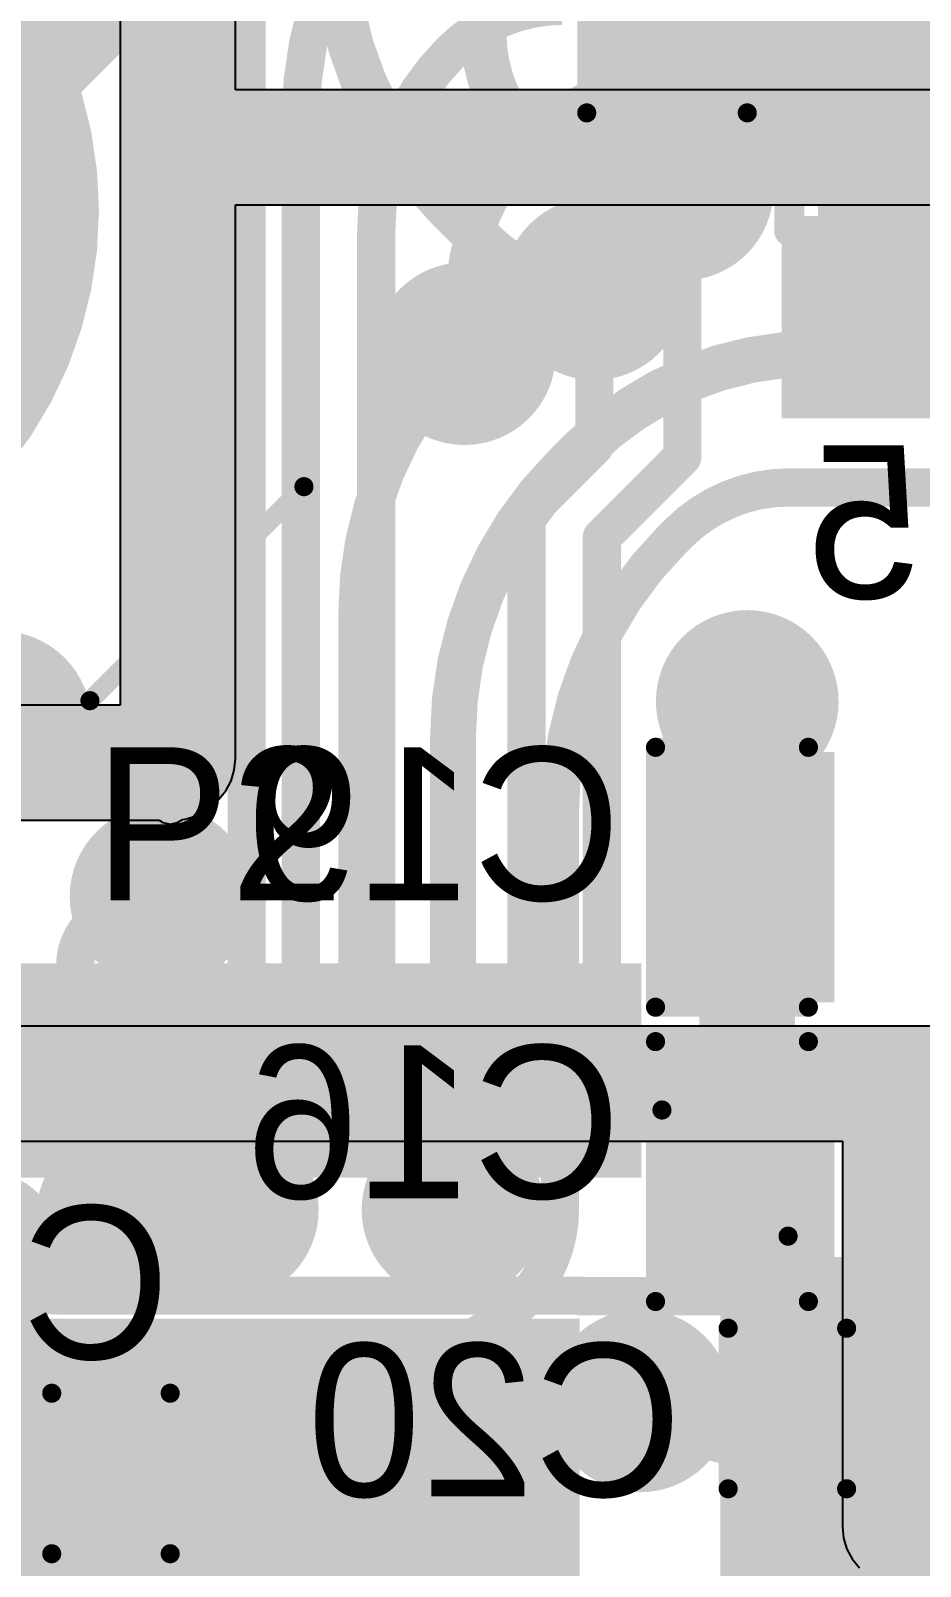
# Model space of a CAD drawing. Header units: millimetres. Extents: x 2.49 to 5.32, y 1.64 to 4.48.
# Drawn here: x 3.8755 to 4.1083, y 2.2367 to 2.6385 of the extents above; entities that cross this region are included whole.
import ezdxf

# ---------------------------------------------------------------- set-up
doc = ezdxf.new("R2010")
doc.units = ezdxf.units.MM
doc.header["$MEASUREMENT"] = 0
for name, color, linetype in [('BottomLayer', 5, 'Continuous'), ('BottomOverlay', 54, 'Continuous'), ('BottomPaste', 16, 'Continuous'), ('BottomSolder', 6, 'Continuous'), ('InternalPlane1', 76, 'Continuous'), ('InternalPlane2', 16, 'Continuous'), ('Mechanical2', 216, 'Continuous'), ('MultiLayer', 9, 'Continuous'), ('TopLayer', 1, 'Continuous'), ('TopOverlay', 2, 'Continuous'), ('TopPaste', 8, 'Continuous'), ('TopSolder', 216, 'Continuous'), ('ViaHoleLayer', 16, 'Continuous')]:
    doc.layers.add(name, color=color, linetype=linetype)

# ---------------------------------------------------------------- blocks, each defined once
blk = doc.blocks.new('PRT_10474_5')
at = {"layer": 'BottomLayer'}
for points, const_width in [([(-0.18898, 0, 1), (-0.08661, 0, 1)], 0.10236), ([(-0.1878, 0, 1), (-0.0878, 0, 1)], 0.1)]:
    blk.add_lwpolyline(points, format="xyb", close=True, dxfattribs=dict(at, const_width=const_width))
at = {"layer": 'BottomSolder'}
for points, const_width in [([(-0.19098, 0, 1), (-0.08461, 0, 1)], 0.10636), ([(-0.1898, 0, 1), (-0.0858, 0, 1)], 0.104)]:
    blk.add_lwpolyline(points, format="xyb", close=True, dxfattribs=dict(at, const_width=const_width))
at = {"layer": 'InternalPlane1'}
for points, const_width in [([(-0.18813, 0, 1), (-0.08746, 0, 1)], 0.10068), ([(-0.18666, 0, 1), (-0.08893, 0, 1)], 0.09772)]:
    blk.add_lwpolyline(points, format="xyb", close=True, dxfattribs=dict(at, const_width=const_width))
at = {"layer": 'InternalPlane2'}
for points, const_width in [([(-0.18813, 0, 1), (-0.08746, 0, 1)], 0.10068), ([(-0.18666, 0, 1), (-0.08893, 0, 1)], 0.09772)]:
    blk.add_lwpolyline(points, format="xyb", close=True, dxfattribs=dict(at, const_width=const_width))
at = {"layer": 'MultiLayer'}
for points, const_width in [([(-0.18898, 0, 1), (-0.08661, 0, 1)], 0.10236), ([(-0.1878, 0, 1), (-0.0878, 0, 1)], 0.1)]:
    blk.add_lwpolyline(points, format="xyb", close=True, dxfattribs=dict(at, const_width=const_width))
at = {"layer": 'TopLayer'}
for points, const_width in [([(-0.18898, 0, 1), (-0.08661, 0, 1)], 0.10236), ([(-0.1878, 0, 1), (-0.0878, 0, 1)], 0.1)]:
    blk.add_lwpolyline(points, format="xyb", close=True, dxfattribs=dict(at, const_width=const_width))
at = {"layer": 'TopOverlay', "const_width": 0.005}
for points in [[(-0.318, -0.052), (-0.266, -0.104)], [(-0.266, -0.104), (-0.21, -0.16)], [(-0.21, -0.16), (0.311, -0.16)]]:
    blk.add_lwpolyline(points, dxfattribs=at)
at = {"layer": 'TopOverlay', "const_width": 0.0025}
for points in [[(-0.26725, -0.104, 1), (-0.26475, -0.104, 1)], [(-0.26725, -0.104, 1), (-0.26475, -0.104, 1)], [(-0.21125, -0.16, 1), (-0.20875, -0.16, 1)], [(-0.21125, -0.16, 1), (-0.20875, -0.16, 1)]]:
    blk.add_lwpolyline(points, format="xyb", close=True, dxfattribs=at)
at = {"layer": 'TopSolder'}
for points, const_width in [([(-0.19098, 0, 1), (-0.08461, 0, 1)], 0.10636), ([(-0.1898, 0, 1), (-0.0858, 0, 1)], 0.104)]:
    blk.add_lwpolyline(points, format="xyb", close=True, dxfattribs=dict(at, const_width=const_width))
blk = doc.blocks.new('C___0603_B_19')
at = {"layer": 'BottomLayer'}
for points in [[(-0.015, -0.0175), (-0.015, 0.0175), (-0.045, -0.0175), (-0.045, 0.0175)], [(0.045, -0.0175), (0.045, 0.0175), (0.015, -0.0175), (0.015, 0.0175)]]:
    blk.add_solid(points, dxfattribs=at)
at = {"layer": 'BottomOverlay', "const_width": 0.005}
for points in [[(-0.049, -0.021), (-0.049, 0.021)], [(-0.049, 0.021), (-0.018, 0.021)], [(0.018, 0.021), (0.049, 0.021)], [(0.049, -0.021), (0.049, 0.021)], [(-0.049, -0.021), (-0.018, -0.021)], [(0.018, -0.021), (0.049, -0.021)]]:
    blk.add_lwpolyline(points, dxfattribs=at)
at = {"layer": 'BottomOverlay', "const_width": 0.0025}
for points in [[(-0.05025, 0.021, 1), (-0.04775, 0.021, 1)], [(-0.05025, 0.021, 1), (-0.04775, 0.021, 1)], [(-0.01925, 0.021, 1), (-0.01675, 0.021, 1)], [(0.01675, 0.021, 1), (0.01925, 0.021, 1)], [(0.04775, 0.021, 1), (0.05025, 0.021, 1)], [(0.04775, 0.021, 1), (0.05025, 0.021, 1)], [(-0.05025, -0.021, 1), (-0.04775, -0.021, 1)], [(-0.05025, -0.021, 1), (-0.04775, -0.021, 1)], [(-0.01925, -0.021, 1), (-0.01675, -0.021, 1)], [(0.01675, -0.021, 1), (0.01925, -0.021, 1)], [(0.04775, -0.021, 1), (0.05025, -0.021, 1)], [(0.04775, -0.021, 1), (0.05025, -0.021, 1)]]:
    blk.add_lwpolyline(points, format="xyb", close=True, dxfattribs=at)
at = {"layer": 'BottomPaste'}
for points in [[(-0.015, -0.0175), (-0.015, 0.0175), (-0.045, -0.0175), (-0.045, 0.0175)], [(0.045, -0.0175), (0.045, 0.0175), (0.015, -0.0175), (0.015, 0.0175)]]:
    blk.add_solid(points, dxfattribs=at)
at = {"layer": 'BottomSolder'}
for points in [[(-0.01264, -0.01986), (-0.01264, 0.01986), (-0.04736, -0.01986), (-0.04736, 0.01986)], [(0.04736, -0.01986), (0.04736, 0.01986), (0.01264, -0.01986), (0.01264, 0.01986)]]:
    blk.add_solid(points, dxfattribs=at)
blk = doc.blocks.new('48__________7_7__35')
at = {"layer": 'TopLayer'}
for points in [[(-0.03583, 0.19134), (-0.03583, 0.14331), (-0.02323, 0.19134), (-0.02323, 0.14331)], [(-0.01614, 0.19134), (-0.01614, 0.14331), (-0.00354, 0.19134), (-0.00354, 0.14331)], [(0.00354, 0.19134), (0.00354, 0.14331), (0.01614, 0.19134), (0.01614, 0.14331)], [(0.02323, 0.19134), (0.02323, 0.14331), (0.03583, 0.19134), (0.03583, 0.14331)], [(0.04291, 0.19134), (0.04291, 0.14331), (0.05551, 0.19134), (0.05551, 0.14331)], [(0.0626, 0.19134), (0.0626, 0.14331), (0.0752, 0.19134), (0.0752, 0.14331)], [(0.08228, 0.19134), (0.08228, 0.14331), (0.09488, 0.19134), (0.09488, 0.14331)], [(0.10197, 0.19134), (0.10197, 0.14331), (0.11457, 0.19134), (0.11457, 0.14331)], [(0.14331, 0.11457), (0.14331, 0.10197), (0.19134, 0.11457), (0.19134, 0.10197)], [(-0.09843, 0.09843), (-0.09843, -0.09843), (0.09843, 0.09843), (0.09843, -0.09843)], [(0.14331, 0.09488), (0.14331, 0.08228), (0.19134, 0.09488), (0.19134, 0.08228)], [(0.14331, 0.0752), (0.14331, 0.0626), (0.19134, 0.0752), (0.19134, 0.0626)], [(0.14331, 0.05551), (0.14331, 0.04291), (0.19134, 0.05551), (0.19134, 0.04291)]]:
    blk.add_solid(points, dxfattribs=at)
at = {"layer": 'TopOverlay', "const_width": 0.005}
blk.add_lwpolyline([(0.124, 0.157), (0.157, 0.124)], dxfattribs=at)
at = {"layer": 'TopOverlay', "const_width": 0.0025}
for points in [[(0.12275, 0.157, 1), (0.12525, 0.157, 1)], [(0.15575, 0.124, 1), (0.15825, 0.124, 1)]]:
    blk.add_lwpolyline(points, format="xyb", close=True, dxfattribs=at)
at = {"layer": 'TopPaste'}
for points in [[(-0.03583, 0.19134), (-0.03583, 0.14331), (-0.02323, 0.19134), (-0.02323, 0.14331)], [(-0.01614, 0.19134), (-0.01614, 0.14331), (-0.00354, 0.19134), (-0.00354, 0.14331)], [(0.00354, 0.19134), (0.00354, 0.14331), (0.01614, 0.19134), (0.01614, 0.14331)], [(0.02323, 0.19134), (0.02323, 0.14331), (0.03583, 0.19134), (0.03583, 0.14331)], [(0.04291, 0.19134), (0.04291, 0.14331), (0.05551, 0.19134), (0.05551, 0.14331)], [(0.0626, 0.19134), (0.0626, 0.14331), (0.0752, 0.19134), (0.0752, 0.14331)], [(0.08228, 0.19134), (0.08228, 0.14331), (0.09488, 0.19134), (0.09488, 0.14331)], [(0.10197, 0.19134), (0.10197, 0.14331), (0.11457, 0.19134), (0.11457, 0.14331)], [(0.14331, 0.11457), (0.14331, 0.10197), (0.19134, 0.11457), (0.19134, 0.10197)], [(-0.09843, 0.09843), (-0.09843, -0.09843), (0.09843, 0.09843), (0.09843, -0.09843)], [(0.14331, 0.09488), (0.14331, 0.08228), (0.19134, 0.09488), (0.19134, 0.08228)], [(0.14331, 0.0752), (0.14331, 0.0626), (0.19134, 0.0752), (0.19134, 0.0626)], [(0.14331, 0.05551), (0.14331, 0.04291), (0.19134, 0.05551), (0.19134, 0.04291)]]:
    blk.add_solid(points, dxfattribs=at)
at = {"layer": 'TopSolder'}
for points in [[(-0.05951, 0.19534), (-0.05951, 0.13931), (-0.03891, 0.19534), (-0.03891, 0.13931)], [(-0.03983, 0.19534), (-0.03983, 0.13931), (-0.01923, 0.19534), (-0.01923, 0.13931)], [(-0.02014, 0.19534), (-0.02014, 0.13931), (0.00046, 0.19534), (0.00046, 0.13931)], [(-0.00046, 0.19534), (-0.00046, 0.13931), (0.02014, 0.19534), (0.02014, 0.13931)], [(0.01923, 0.19534), (0.01923, 0.13931), (0.03983, 0.19534), (0.03983, 0.13931)], [(0.03891, 0.19534), (0.03891, 0.13931), (0.05951, 0.19534), (0.05951, 0.13931)], [(0.0586, 0.19534), (0.0586, 0.13931), (0.0792, 0.19534), (0.0792, 0.13931)], [(0.07828, 0.19534), (0.07828, 0.13931), (0.09888, 0.19534), (0.09888, 0.13931)], [(0.09797, 0.19534), (0.09797, 0.13931), (0.11857, 0.19534), (0.11857, 0.13931)], [(0.13931, 0.11857), (0.13931, 0.09797), (0.19534, 0.11857), (0.19534, 0.09797)], [(-0.10243, 0.10243), (-0.10243, -0.10243), (0.10243, 0.10243), (0.10243, -0.10243)], [(0.13931, 0.09888), (0.13931, 0.07828), (0.19534, 0.09888), (0.19534, 0.07828)], [(0.13931, 0.0792), (0.13931, 0.0586), (0.19534, 0.0792), (0.19534, 0.0586)], [(0.13931, 0.05951), (0.13931, 0.03891), (0.19534, 0.05951), (0.19534, 0.03891)], [(0.13931, 0.03983), (0.13931, 0.01923), (0.19534, 0.03983), (0.19534, 0.01923)]]:
    blk.add_solid(points, dxfattribs=at)
blk = doc.blocks.new('R__0603_B_52')
at = {"layer": 'BottomLayer'}
for points in [[(-0.015, -0.0175), (-0.015, 0.0175), (-0.045, -0.0175), (-0.045, 0.0175)], [(0.045, -0.0175), (0.045, 0.0175), (0.015, -0.0175), (0.015, 0.0175)]]:
    blk.add_solid(points, dxfattribs=at)
at = {"layer": 'BottomOverlay', "const_width": 0.005}
for points in [[(-0.048, -0.021), (-0.048, 0.021)], [(0.048, 0.021), (-0.048, 0.021)], [(0.048, -0.021), (0.048, 0.021)], [(0.048, -0.021), (-0.048, -0.021)]]:
    blk.add_lwpolyline(points, dxfattribs=at)
at = {"layer": 'BottomOverlay', "const_width": 0.0025}
for points in [[(-0.04925, 0.021, 1), (-0.04675, 0.021, 1)], [(-0.04925, 0.021, 1), (-0.04675, 0.021, 1)], [(0.04675, 0.021, 1), (0.04925, 0.021, 1)], [(0.04675, 0.021, 1), (0.04925, 0.021, 1)], [(-0.04925, -0.021, 1), (-0.04675, -0.021, 1)], [(-0.04925, -0.021, 1), (-0.04675, -0.021, 1)], [(0.04675, -0.021, 1), (0.04925, -0.021, 1)], [(0.04675, -0.021, 1), (0.04925, -0.021, 1)]]:
    blk.add_lwpolyline(points, format="xyb", close=True, dxfattribs=at)
at = {"layer": 'BottomPaste'}
for points in [[(-0.015, -0.0175), (-0.015, 0.0175), (-0.045, -0.0175), (-0.045, 0.0175)], [(0.045, -0.0175), (0.045, 0.0175), (0.015, -0.0175), (0.015, 0.0175)]]:
    blk.add_solid(points, dxfattribs=at)
at = {"layer": 'BottomSolder'}
for points in [[(-0.011, -0.0215), (-0.011, 0.0215), (-0.049, -0.0215), (-0.049, 0.0215)], [(0.049, -0.0215), (0.049, 0.0215), (0.011, -0.0215), (0.011, 0.0215)]]:
    blk.add_solid(points, dxfattribs=at)
blk = doc.blocks.new('SOD_123W_B_85')
at = {"layer": 'BottomLayer'}
for points in [[(-0.08465, -0.02953), (-0.02559, -0.02953), (-0.08465, 0.02953), (-0.02559, 0.02953)], [(0.02559, -0.02953), (0.08465, -0.02953), (0.02559, 0.02953), (0.08465, 0.02953)]]:
    blk.add_solid(points, dxfattribs=at)
at = {"layer": 'BottomOverlay', "const_width": 0.00787}
for points in [[(-0.09112, -0.041), (-0.09112, 0.04)], [(0.09088, 0.04), (-0.09112, 0.04)], [(0.09088, -0.041), (0.09088, 0.04)], [(0.09088, -0.041), (-0.09112, -0.041)]]:
    blk.add_lwpolyline(points, dxfattribs=at)
at = {"layer": 'BottomOverlay', "const_width": 0.00394}
for points in [[(-0.09309, 0.04, 1), (-0.08915, 0.04, 1)], [(-0.09309, 0.04, 1), (-0.08915, 0.04, 1)], [(0.08891, 0.04, 1), (0.09285, 0.04, 1)], [(0.08891, 0.04, 1), (0.09285, 0.04, 1)], [(-0.09309, -0.041, 1), (-0.08915, -0.041, 1)], [(-0.09309, -0.041, 1), (-0.08915, -0.041, 1)], [(0.08891, -0.041, 1), (0.09285, -0.041, 1)], [(0.08891, -0.041, 1), (0.09285, -0.041, 1)]]:
    blk.add_lwpolyline(points, format="xyb", close=True, dxfattribs=at)
at = {"layer": 'BottomOverlay'}
blk.add_solid([(0.09088, -0.043), (0.13988, -0.043), (0.09088, 0.043), (0.13988, 0.043)], dxfattribs=at)
at = {"layer": 'BottomPaste'}
for points in [[(-0.08465, -0.02953), (-0.02559, -0.02953), (-0.08465, 0.02953), (-0.02559, 0.02953)], [(0.02559, -0.02953), (0.08465, -0.02953), (0.02559, 0.02953), (0.08465, 0.02953)]]:
    blk.add_solid(points, dxfattribs=at)
at = {"layer": 'BottomSolder'}
for points in [[(-0.08865, -0.03353), (-0.02159, -0.03353), (-0.08865, 0.03353), (-0.02159, 0.03353)], [(0.02159, -0.03353), (0.08865, -0.03353), (0.02159, 0.03353), (0.08865, 0.03353)]]:
    blk.add_solid(points, dxfattribs=at)
blk = doc.blocks.new('C___0603_B_94')
at = {"layer": 'BottomLayer'}
for points in [[(-0.015, -0.0175), (-0.015, 0.0175), (-0.045, -0.0175), (-0.045, 0.0175)], [(0.045, -0.0175), (0.045, 0.0175), (0.015, -0.0175), (0.015, 0.0175)]]:
    blk.add_solid(points, dxfattribs=at)
at = {"layer": 'BottomOverlay', "const_width": 0.005}
for points in [[(-0.049, -0.021), (-0.049, 0.021)], [(-0.049, 0.021), (-0.018, 0.021)], [(0.018, 0.021), (0.049, 0.021)], [(0.049, -0.021), (0.049, 0.021)], [(-0.049, -0.021), (-0.018, -0.021)], [(0.018, -0.021), (0.049, -0.021)]]:
    blk.add_lwpolyline(points, dxfattribs=at)
at = {"layer": 'BottomOverlay', "const_width": 0.0025}
for points in [[(-0.05025, 0.021, 1), (-0.04775, 0.021, 1)], [(-0.05025, 0.021, 1), (-0.04775, 0.021, 1)], [(-0.01925, 0.021, 1), (-0.01675, 0.021, 1)], [(0.01675, 0.021, 1), (0.01925, 0.021, 1)], [(0.04775, 0.021, 1), (0.05025, 0.021, 1)], [(0.04775, 0.021, 1), (0.05025, 0.021, 1)], [(-0.05025, -0.021, 1), (-0.04775, -0.021, 1)], [(-0.05025, -0.021, 1), (-0.04775, -0.021, 1)], [(-0.01925, -0.021, 1), (-0.01675, -0.021, 1)], [(0.01675, -0.021, 1), (0.01925, -0.021, 1)], [(0.04775, -0.021, 1), (0.05025, -0.021, 1)], [(0.04775, -0.021, 1), (0.05025, -0.021, 1)]]:
    blk.add_lwpolyline(points, format="xyb", close=True, dxfattribs=at)
at = {"layer": 'BottomPaste'}
for points in [[(-0.015, -0.0175), (-0.015, 0.0175), (-0.045, -0.0175), (-0.045, 0.0175)], [(0.045, -0.0175), (0.045, 0.0175), (0.015, -0.0175), (0.015, 0.0175)]]:
    blk.add_solid(points, dxfattribs=at)
at = {"layer": 'BottomSolder'}
for points in [[(-0.01264, -0.01986), (-0.01264, 0.01986), (-0.04736, -0.01986), (-0.04736, 0.01986)], [(0.04736, -0.01986), (0.04736, 0.01986), (0.01264, -0.01986), (0.01264, 0.01986)]]:
    blk.add_solid(points, dxfattribs=at)
blk = doc.blocks.new('C__0805_B_100')
at = {"layer": 'BottomLayer'}
for points in [[(-0.06, -0.03), (-0.02, -0.03), (-0.06, 0.03), (-0.02, 0.03)], [(0.02, -0.03), (0.06, -0.03), (0.02, 0.03), (0.06, 0.03)]]:
    blk.add_solid(points, dxfattribs=at)
at = {"layer": 'BottomOverlay', "const_width": 0.005}
for points in [[(-0.064, 0.034), (-0.064, -0.034)], [(-0.024, 0.034), (-0.064, 0.034)], [(0.064, 0.034), (0.024, 0.034)], [(0.064, 0.034), (0.064, -0.034)], [(-0.024, -0.034), (-0.064, -0.034)], [(0.064, -0.034), (0.024, -0.034)]]:
    blk.add_lwpolyline(points, dxfattribs=at)
at = {"layer": 'BottomOverlay', "const_width": 0.0025}
for points in [[(-0.06525, 0.034, 1), (-0.06275, 0.034, 1)], [(-0.06525, 0.034, 1), (-0.06275, 0.034, 1)], [(-0.02525, 0.034, 1), (-0.02275, 0.034, 1)], [(0.02275, 0.034, 1), (0.02525, 0.034, 1)], [(0.06275, 0.034, 1), (0.06525, 0.034, 1)], [(0.06275, 0.034, 1), (0.06525, 0.034, 1)], [(-0.06525, -0.034, 1), (-0.06275, -0.034, 1)], [(-0.06525, -0.034, 1), (-0.06275, -0.034, 1)], [(-0.02525, -0.034, 1), (-0.02275, -0.034, 1)], [(0.02275, -0.034, 1), (0.02525, -0.034, 1)], [(0.06275, -0.034, 1), (0.06525, -0.034, 1)], [(0.06275, -0.034, 1), (0.06525, -0.034, 1)]]:
    blk.add_lwpolyline(points, format="xyb", close=True, dxfattribs=at)
at = {"layer": 'BottomPaste'}
for points in [[(-0.06, -0.03), (-0.02, -0.03), (-0.06, 0.03), (-0.02, 0.03)], [(0.02, -0.03), (0.06, -0.03), (0.02, 0.03), (0.06, 0.03)]]:
    blk.add_solid(points, dxfattribs=at)
at = {"layer": 'BottomSolder'}
for points in [[(-0.06276, -0.03276), (-0.01724, -0.03276), (-0.06276, 0.03276), (-0.01724, 0.03276)], [(0.01724, -0.03276), (0.06276, -0.03276), (0.01724, 0.03276), (0.06276, 0.03276)]]:
    blk.add_solid(points, dxfattribs=at)
blk = doc.blocks.new('C__0805_B_103')
at = {"layer": 'BottomLayer'}
for points in [[(-0.06, -0.03), (-0.02, -0.03), (-0.06, 0.03), (-0.02, 0.03)], [(0.02, -0.03), (0.06, -0.03), (0.02, 0.03), (0.06, 0.03)]]:
    blk.add_solid(points, dxfattribs=at)
at = {"layer": 'BottomOverlay', "const_width": 0.005}
for points in [[(-0.024, 0.034), (-0.064, 0.034)], [(-0.064, 0.034), (-0.064, -0.034)], [(0.064, 0.034), (0.024, 0.034)], [(0.064, 0.034), (0.064, -0.034)], [(-0.024, -0.034), (-0.064, -0.034)], [(0.064, -0.034), (0.024, -0.034)]]:
    blk.add_lwpolyline(points, dxfattribs=at)
at = {"layer": 'BottomOverlay', "const_width": 0.0025}
for points in [[(-0.06525, 0.034, 1), (-0.06275, 0.034, 1)], [(-0.06525, 0.034, 1), (-0.06275, 0.034, 1)], [(-0.02525, 0.034, 1), (-0.02275, 0.034, 1)], [(0.02275, 0.034, 1), (0.02525, 0.034, 1)], [(0.06275, 0.034, 1), (0.06525, 0.034, 1)], [(0.06275, 0.034, 1), (0.06525, 0.034, 1)], [(-0.06525, -0.034, 1), (-0.06275, -0.034, 1)], [(-0.06525, -0.034, 1), (-0.06275, -0.034, 1)], [(-0.02525, -0.034, 1), (-0.02275, -0.034, 1)], [(0.02275, -0.034, 1), (0.02525, -0.034, 1)], [(0.06275, -0.034, 1), (0.06525, -0.034, 1)], [(0.06275, -0.034, 1), (0.06525, -0.034, 1)]]:
    blk.add_lwpolyline(points, format="xyb", close=True, dxfattribs=at)
at = {"layer": 'BottomPaste'}
for points in [[(-0.06, -0.03), (-0.02, -0.03), (-0.06, 0.03), (-0.02, 0.03)], [(0.02, -0.03), (0.06, -0.03), (0.02, 0.03), (0.06, 0.03)]]:
    blk.add_solid(points, dxfattribs=at)
at = {"layer": 'BottomSolder'}
for points in [[(-0.06276, -0.03276), (-0.01724, -0.03276), (-0.06276, 0.03276), (-0.01724, 0.03276)], [(0.01724, -0.03276), (0.06276, -0.03276), (0.01724, 0.03276), (0.06276, 0.03276)]]:
    blk.add_solid(points, dxfattribs=at)

msp = doc.modelspace()

# ---------------------------------------------------------------- linework, layer by layer
at = {"layer": 'BottomLayer'}
for points, const_width in [([(3.932, 2.37966), (3.932, 2.94844)], 0.01), ([(3.90961, 2.412), (3.90961, 2.90907)], 0.01), ([(3.994, 2.63797), (3.994, 2.668)], 0.012), ([(4.10188, 2.649), (4.115, 2.63588)], 0.012), ([(4.03497, 2.597), (4.046, 2.597)], 0.012), ([(3.98429, 2.59271), (3.99398, 2.58302)], 0.012), ([(4.08075, 2.554), (4.08969, 2.554)], 0.012), ([(4.01529, 2.52429), (4.01972, 2.52872)], 0.012), ([(4.07397, 2.519), (4.29181, 2.519)], 0.01), ([(4.04329, 2.50529), (4.045, 2.507)], 0.01), ([(3.961, 2.3889), (3.961, 2.4864)], 0.01), ([(4.063, 2.34), (4.063, 2.463)], 0.025), ([(3.986, 2.33), (3.986, 2.45358)], 0.012), ([(4.014, 2.33014), (4.014, 2.43458)], 0.01), ([(3.961, 2.387), (3.961, 2.3889)], 0.01), ([(3.9096, 2.34951), (3.92652, 2.36643)], 0.01), ([(3.92694, 2.33), (3.94013, 2.34319)], 0.01), ([(3.878, 2.29), (3.96537, 2.29)], 0.01), ([(4.035, 2.28), (4.07217, 2.28)], 0.01), ([(3.893, 2.261), (3.924, 2.261)], 0.02)]:
    msp.add_lwpolyline(points, dxfattribs=dict(at, const_width=const_width))
for points, const_width in [([(3.98429, 2.59271, -0.198912), (3.955, 2.66342)], 0.012), ([(4.006, 2.609, -0.198912), (3.994, 2.63797)], 0.012), ([(4.03497, 2.597, -0.198912), (4.006, 2.609)], 0.012), ([(4.023, 2.571, -0.198912), (3.99398, 2.58302)], 0.012), ([(4.115, 2.58497, -0.198912), (4.10476, 2.56024)], 0.012), ([(4.10476, 2.56024, -0.198912), (4.08969, 2.554)], 0.012), ([(4.01972, 2.52872, -0.198912), (4.08075, 2.554)], 0.012), ([(3.961, 2.4864, -0.198912), (3.989, 2.554)], 0.01), ([(3.986, 2.45358, -0.198912), (4.01529, 2.52429)], 0.012), ([(4.045, 2.507, -0.198912), (4.07397, 2.519)], 0.01), ([(4.014, 2.43458, -0.198912), (4.04329, 2.50529)], 0.01), ([(3.961, 2.3889, -0.18052), (3.94013, 2.34319)], 0.01), ([(3.932, 2.37966, -0.198912), (3.92652, 2.36643)], 0.01), ([(3.90085, 2.32839, -0.198912), (3.9096, 2.34951)], 0.01), ([(4.014, 2.33014, -0.198912), (4.004, 2.306)], 0.01), ([(3.878, 2.29, -0.198912), (3.83801, 2.30656)], 0.01), ([(4.004, 2.306, -0.198912), (3.96537, 2.29)], 0.01), ([(4.07217, 2.28, -0.198912), (4.077, 2.278)], 0.01)]:
    msp.add_lwpolyline(points, format="xyb", dxfattribs=dict(at, const_width=const_width))
for points, const_width in [([(3.991, 2.63797, 1), (3.997, 2.63797, 1)], 0.006), ([(3.991, 2.63797, 1), (3.997, 2.63797, 1)], 0.006), ([(4.003, 2.609, 1), (4.009, 2.609, 1)], 0.006), ([(4.003, 2.609, 1), (4.009, 2.609, 1)], 0.006), ([(4.04157, 2.597, 1), (4.05043, 2.597, 1)], 0.00886), ([(4.03197, 2.597, 1), (4.03797, 2.597, 1)], 0.006), ([(4.03197, 2.597, 1), (4.03797, 2.597, 1)], 0.006), ([(4.043, 2.597, 1), (4.049, 2.597, 1)], 0.006), ([(3.98129, 2.59271, 1), (3.98729, 2.59271, 1)], 0.006), ([(3.98129, 2.59271, 1), (3.98729, 2.59271, 1)], 0.006), ([(3.99098, 2.58302, 1), (3.99698, 2.58302, 1)], 0.006), ([(3.99098, 2.58302, 1), (3.99698, 2.58302, 1)], 0.006), ([(4.01857, 2.571, 1), (4.02743, 2.571, 1)], 0.00886), ([(4.02, 2.571, 1), (4.026, 2.571, 1)], 0.006), ([(4.10176, 2.56024, 1), (4.10776, 2.56024, 1)], 0.006), ([(4.10176, 2.56024, 1), (4.10776, 2.56024, 1)], 0.006), ([(3.98457, 2.554, 1), (3.99343, 2.554, 1)], 0.00886), ([(4.07775, 2.554, 1), (4.08375, 2.554, 1)], 0.006), ([(4.07775, 2.554, 1), (4.08375, 2.554, 1)], 0.006), ([(4.08669, 2.554, 1), (4.09269, 2.554, 1)], 0.006), ([(4.08669, 2.554, 1), (4.09269, 2.554, 1)], 0.006), ([(3.9865, 2.554, 1), (3.9915, 2.554, 1)], 0.005), ([(4.01672, 2.52872, 1), (4.02272, 2.52872, 1)], 0.006), ([(4.01672, 2.52872, 1), (4.02272, 2.52872, 1)], 0.006), ([(4.01229, 2.52429, 1), (4.01829, 2.52429, 1)], 0.006), ([(4.01229, 2.52429, 1), (4.01829, 2.52429, 1)], 0.006), ([(4.07147, 2.519, 1), (4.07647, 2.519, 1)], 0.005), ([(4.07147, 2.519, 1), (4.07647, 2.519, 1)], 0.005), ([(4.0425, 2.507, 1), (4.0475, 2.507, 1)], 0.005), ([(4.0425, 2.507, 1), (4.0475, 2.507, 1)], 0.005), ([(4.04079, 2.50529, 1), (4.04579, 2.50529, 1)], 0.005), ([(4.04079, 2.50529, 1), (4.04579, 2.50529, 1)], 0.005), ([(3.9585, 2.4864, 1), (3.9635, 2.4864, 1)], 0.005), ([(3.9585, 2.4864, 1), (3.9635, 2.4864, 1)], 0.005), ([(4.05675, 2.463, 1), (4.06925, 2.463, 1)], 0.0125), ([(4.05857, 2.463, 1), (4.06743, 2.463, 1)], 0.00886), ([(3.86304, 2.45754, 1), (3.87189, 2.45754, 1)], 0.00886), ([(3.983, 2.45358, 1), (3.989, 2.45358, 1)], 0.006), ([(3.983, 2.45358, 1), (3.989, 2.45358, 1)], 0.006), ([(4.0115, 2.43458, 1), (4.0165, 2.43458, 1)], 0.005), ([(4.0115, 2.43458, 1), (4.0165, 2.43458, 1)], 0.005), ([(3.90518, 2.412, 1), (3.91404, 2.412, 1)], 0.00886), ([(3.90711, 2.412, 1), (3.91211, 2.412, 1)], 0.005), ([(3.9585, 2.3889, 1), (3.9635, 2.3889, 1)], 0.005), ([(3.9585, 2.3889, 1), (3.9635, 2.3889, 1)], 0.005), ([(3.9585, 2.3889, 1), (3.9635, 2.3889, 1)], 0.005), ([(3.9585, 2.387, 1), (3.9635, 2.387, 1)], 0.005), ([(3.9295, 2.37966, 1), (3.9345, 2.37966, 1)], 0.005), ([(3.9295, 2.37966, 1), (3.9345, 2.37966, 1)], 0.005), ([(3.92402, 2.36643, 1), (3.92902, 2.36643, 1)], 0.005), ([(3.92402, 2.36643, 1), (3.92902, 2.36643, 1)], 0.005), ([(3.9071, 2.34951, 1), (3.9121, 2.34951, 1)], 0.005), ([(3.9071, 2.34951, 1), (3.9121, 2.34951, 1)], 0.005), ([(4.05675, 2.34, 1), (4.06925, 2.34, 1)], 0.0125), ([(3.93763, 2.34319, 1), (3.94263, 2.34319, 1)], 0.005), ([(3.93763, 2.34319, 1), (3.94263, 2.34319, 1)], 0.005), ([(3.92252, 2.33, 1), (3.93137, 2.33, 1)], 0.00886), ([(3.98157, 2.33, 1), (3.99043, 2.33, 1)], 0.00886), ([(3.89642, 2.32839, 1), (3.90528, 2.32839, 1)], 0.00886), ([(3.92444, 2.33, 1), (3.92944, 2.33, 1)], 0.005), ([(3.983, 2.33, 1), (3.989, 2.33, 1)], 0.006), ([(4.0115, 2.33014, 1), (4.0165, 2.33014, 1)], 0.005), ([(4.0115, 2.33014, 1), (4.0165, 2.33014, 1)], 0.005), ([(3.89835, 2.32839, 1), (3.90335, 2.32839, 1)], 0.005), ([(4.0015, 2.306, 1), (4.0065, 2.306, 1)], 0.005), ([(4.0015, 2.306, 1), (4.0065, 2.306, 1)], 0.005), ([(3.8755, 2.29, 1), (3.8805, 2.29, 1)], 0.005), ([(3.8755, 2.29, 1), (3.8805, 2.29, 1)], 0.005), ([(3.96287, 2.29, 1), (3.96787, 2.29, 1)], 0.005), ([(3.96287, 2.29, 1), (3.96787, 2.29, 1)], 0.005), ([(4.03057, 2.28, 1), (4.03943, 2.28, 1)], 0.00886), ([(4.0325, 2.28, 1), (4.0375, 2.28, 1)], 0.005), ([(4.06967, 2.28, 1), (4.07467, 2.28, 1)], 0.005), ([(4.06967, 2.28, 1), (4.07467, 2.28, 1)], 0.005), ([(4.0745, 2.278, 1), (4.0795, 2.278, 1)], 0.005), ([(3.888, 2.261, 1), (3.898, 2.261, 1)], 0.01), ([(3.919, 2.261, 1), (3.929, 2.261, 1)], 0.01), ([(3.91957, 2.261, 1), (3.92843, 2.261, 1)], 0.00886)]:
    msp.add_lwpolyline(points, format="xyb", close=True, dxfattribs=dict(at, const_width=const_width))
msp.add_solid([(4.145, 2.667), (4.024, 2.667), (4.145, 2.62), (4.024, 2.62)], dxfattribs=at)
at = {"layer": 'BottomSolder', "const_width": 0.01286}
for points in [[(4.03957, 2.597, 1), (4.05243, 2.597, 1)], [(4.01657, 2.571, 1), (4.02943, 2.571, 1)], [(3.98257, 2.554, 1), (3.99543, 2.554, 1)], [(4.05657, 2.463, 1), (4.06943, 2.463, 1)], [(3.86104, 2.45754, 1), (3.87389, 2.45754, 1)], [(3.90318, 2.412, 1), (3.91604, 2.412, 1)], [(3.92052, 2.33, 1), (3.93337, 2.33, 1)], [(3.97957, 2.33, 1), (3.99243, 2.33, 1)], [(3.89442, 2.32839, 1), (3.90728, 2.32839, 1)], [(4.02857, 2.28, 1), (4.04143, 2.28, 1)], [(3.91757, 2.261, 1), (3.93043, 2.261, 1)]]:
    msp.add_lwpolyline(points, format="xyb", close=True, dxfattribs=at)
at = {"layer": 'InternalPlane1'}
for p, q in [((3.89893, 3.127), (3.89893, 2.617)), ((3.92907, 2.62307), (3.92907, 3.11493)), ((4.268, 2.62307), (3.92907, 2.62307)), ((3.89893, 2.617), (3.89893, 2.46207)), ((3.92907, 2.448), (3.92907, 2.59293)), ((3.92907, 2.59293), (4.25293, 2.59293)), ((3.89893, 2.46207), (3.49166, 2.46207)), ((3.92878, 2.44506), (3.92907, 2.448)), ((3.92793, 2.44223), (3.92878, 2.44506)), ((3.92466, 2.43734), (3.92653, 2.43963)), ((3.92653, 2.43963), (3.92793, 2.44223)), ((3.92137, 2.43447), (3.92366, 2.43634)), ((3.92366, 2.43634), (3.92466, 2.43734)), ((3.50673, 2.43193), (3.9091, 2.43193)), ((3.9091, 2.43193), (3.91005, 2.43129)), ((3.91005, 2.43129), (3.912, 2.4309)), ((3.912, 2.4309), (3.91395, 2.43129)), ((3.91395, 2.43129), (3.91523, 2.43215)), ((3.91523, 2.43215), (3.91594, 2.43222)), ((3.91594, 2.43222), (3.91877, 2.43307)), ((3.91877, 2.43307), (3.92137, 2.43447)), ((4.25293, 2.37807), (3.50673, 2.37807)), ((3.50673, 2.34793), (4.08793, 2.34793)), ((4.08793, 2.34793), (4.08793, 2.247)), ((4.08793, 2.247), (4.08822, 2.24406)), ((4.08822, 2.24406), (4.08907, 2.24123)), ((4.08907, 2.24123), (4.09047, 2.23863)), ((4.09047, 2.23863), (4.09234, 2.23634))]:
    msp.add_line(p, q, dxfattribs=at)
for points, const_width in [([(3.914, 2.617), (3.914, 3.13)], 0.03), ([(3.914, 2.448), (3.914, 2.617)], 0.03), ([(3.918, 2.608), (4.268, 2.608)], 0.03), ([(3.913, 2.447), (3.914, 2.448)], 0.03), ([(3.49166, 2.447), (3.913, 2.447)], 0.03), ([(3.912, 2.436), (3.912, 2.446)], 0.01), ([(3.492, 2.363), (4.268, 2.363)], 0.03), ([(4.103, 2.247), (4.103, 2.355)], 0.03), ([(4.103, 2.247), (4.76, 2.247)], 0.03)]:
    msp.add_lwpolyline(points, dxfattribs=dict(at, const_width=const_width))
for points, const_width in [([(3.9065, 2.617, 1), (3.9215, 2.617, 1)], 0.015), ([(3.9065, 2.617, 1), (3.9215, 2.617, 1)], 0.015), ([(3.9105, 2.608, 1), (3.9255, 2.608, 1)], 0.015), ([(4.03405, 2.597, 1), (4.05795, 2.597, 1)], 0.02391), ([(4.01105, 2.571, 1), (4.03495, 2.571, 1)], 0.02391), ([(3.97705, 2.554, 1), (4.00095, 2.554, 1)], 0.02391), ([(4.05105, 2.463, 1), (4.07495, 2.463, 1)], 0.02391), ([(3.85551, 2.45754, 1), (3.87942, 2.45754, 1)], 0.02391), ([(3.9065, 2.448, 1), (3.9215, 2.448, 1)], 0.015), ([(3.9065, 2.448, 1), (3.9215, 2.448, 1)], 0.015), ([(3.9055, 2.447, 1), (3.9205, 2.447, 1)], 0.015), ([(3.9055, 2.447, 1), (3.9205, 2.447, 1)], 0.015), ([(3.9095, 2.446, 1), (3.9145, 2.446, 1)], 0.005), ([(3.9095, 2.436, 1), (3.9145, 2.436, 1)], 0.005), ([(3.89766, 2.412, 1), (3.92156, 2.412, 1)], 0.02391), ([(4.0955, 2.355, 1), (4.1105, 2.355, 1)], 0.015), ([(3.8889, 2.32839, 1), (3.9128, 2.32839, 1)], 0.02391), ([(3.91499, 2.33, 1), (3.9389, 2.33, 1)], 0.02391), ([(3.97405, 2.33, 1), (3.99795, 2.33, 1)], 0.02391), ([(3.84905, 2.317, 1), (3.87295, 2.317, 1)], 0.02391), ([(4.02305, 2.28, 1), (4.04695, 2.28, 1)], 0.02391), ([(3.91205, 2.261, 1), (3.93595, 2.261, 1)], 0.02391), ([(4.0955, 2.247, 1), (4.1105, 2.247, 1)], 0.015), ([(4.0955, 2.247, 1), (4.1105, 2.247, 1)], 0.015)]:
    msp.add_lwpolyline(points, format="xyb", close=True, dxfattribs=dict(at, const_width=const_width))
at = {"layer": 'InternalPlane2', "const_width": 0.02391}
for points in [[(4.03405, 2.597, 1), (4.05795, 2.597, 1)], [(4.01105, 2.571, 1), (4.03495, 2.571, 1)], [(3.97705, 2.554, 1), (4.00095, 2.554, 1)], [(3.85551, 2.45754, 1), (3.87942, 2.45754, 1)], [(3.89766, 2.412, 1), (3.92156, 2.412, 1)], [(3.8889, 2.32839, 1), (3.9128, 2.32839, 1)], [(3.91499, 2.33, 1), (3.9389, 2.33, 1)], [(3.97405, 2.33, 1), (3.99795, 2.33, 1)], [(3.84905, 2.317, 1), (3.87295, 2.317, 1)], [(4.02305, 2.28, 1), (4.04695, 2.28, 1)]]:
    msp.add_lwpolyline(points, format="xyb", close=True, dxfattribs=at)
at = {"layer": 'Mechanical2', "const_width": 0.015}
msp.add_lwpolyline([(5.30364, 3.062, 1), (2.50836, 3.062, 1)], format="xyb", close=True, dxfattribs=at)
at = {"layer": 'MultiLayer', "const_width": 0.00886}
for points in [[(4.04157, 2.597, 1), (4.05043, 2.597, 1)], [(4.01857, 2.571, 1), (4.02743, 2.571, 1)], [(3.98457, 2.554, 1), (3.99343, 2.554, 1)], [(4.05857, 2.463, 1), (4.06743, 2.463, 1)], [(3.86304, 2.45754, 1), (3.87189, 2.45754, 1)], [(3.90518, 2.412, 1), (3.91404, 2.412, 1)], [(3.92252, 2.33, 1), (3.93137, 2.33, 1)], [(3.98157, 2.33, 1), (3.99043, 2.33, 1)], [(3.89642, 2.32839, 1), (3.90528, 2.32839, 1)], [(4.03057, 2.28, 1), (4.03943, 2.28, 1)], [(3.91957, 2.261, 1), (3.92843, 2.261, 1)]]:
    msp.add_lwpolyline(points, format="xyb", close=True, dxfattribs=at)
at = {"layer": 'TopLayer'}
for points, const_width in [([(3.787, 2.59141), (3.984, 2.78841)], 0.1), ([(4.04946, 2.627), (4.646, 2.627)], 0.01), ([(3.9462, 2.36643), (3.9462, 2.61578)], 0.01), ([(4.046, 2.527), (4.046, 2.597)], 0.01), ([(3.96589, 2.36643), (3.96589, 2.58548)], 0.01), ([(4.023, 2.52971), (4.023, 2.571)], 0.01), ([(3.989, 2.554), (3.989, 2.56796)], 0.01), ([(4.00526, 2.51197), (4.023, 2.52971)], 0.01), ([(4.02494, 2.50594), (4.046, 2.527)], 0.01), ([(4.00526, 2.36643), (4.00526, 2.51197)], 0.01), ([(4.02494, 2.36643), (4.02494, 2.50594)], 0.01), ([(3.88715, 2.36643), (3.88715, 2.394)], 0.01), ([(3.90683, 2.34283), (3.90683, 2.36643)], 0.01), ([(3.92652, 2.33), (3.92652, 2.36643)], 0.01), ([(3.98557, 2.32745), (3.98557, 2.36643)], 0.01), ([(3.986, 2.32643), (3.986, 2.329)], 0.01), ([(3.88387, 2.30753), (4.01924, 2.30753)], 0.01), ([(4.01924, 2.30753), (4.0194, 2.30737)], 0.01), ([(4.0194, 2.30737), (4.084, 2.30737)], 0.01), ([(4.084, 2.28769), (4.10256, 2.28769)], 0.01), ([(4.06397, 2.268), (4.084, 2.268)], 0.01), ([(4.084, 2.24831), (4.15, 2.24831)], 0.01)]:
    msp.add_lwpolyline(points, dxfattribs=dict(at, const_width=const_width))
at = {"layer": 'TopLayer', "const_width": 0.01}
for points in [[(3.9462, 2.61578, -0.198912), (3.97549, 2.68649)], [(3.98557, 2.633, -0.198912), (4.01455, 2.645)], [(3.96589, 2.58548, -0.198912), (3.98557, 2.633)], [(4.006, 2.609, -0.198912), (4.04946, 2.627)], [(3.989, 2.56796, -0.198912), (4.006, 2.609)], [(3.8915, 2.4045, -0.198912), (3.90961, 2.412)], [(3.88715, 2.394, -0.198912), (3.8915, 2.4045)], [(3.90683, 2.34283, -0.198912), (3.90085, 2.32839)], [(3.88387, 2.30753, -0.198656), (3.86102, 2.31698)], [(4.12926, 2.29874, -0.198912), (4.10256, 2.28769)], [(4.06397, 2.268, -0.198912), (4.035, 2.28)]]:
    msp.add_lwpolyline(points, format="xyb", dxfattribs=at)
at = {"layer": 'TopLayer'}
for points, const_width in [([(3.98307, 2.633, 1), (3.98807, 2.633, 1)], 0.005), ([(3.98307, 2.633, 1), (3.98807, 2.633, 1)], 0.005), ([(4.04696, 2.627, 1), (4.05196, 2.627, 1)], 0.005), ([(4.04696, 2.627, 1), (4.05196, 2.627, 1)], 0.005), ([(3.9437, 2.61578, 1), (3.9487, 2.61578, 1)], 0.005), ([(3.9437, 2.61578, 1), (3.9487, 2.61578, 1)], 0.005), ([(4.0035, 2.609, 1), (4.0085, 2.609, 1)], 0.005), ([(4.0035, 2.609, 1), (4.0085, 2.609, 1)], 0.005), ([(4.04157, 2.597, 1), (4.05043, 2.597, 1)], 0.00886), ([(4.0435, 2.597, 1), (4.0485, 2.597, 1)], 0.005), ([(3.96339, 2.58548, 1), (3.96839, 2.58548, 1)], 0.005), ([(3.96339, 2.58548, 1), (3.96839, 2.58548, 1)], 0.005), ([(4.01857, 2.571, 1), (4.02743, 2.571, 1)], 0.00886), ([(4.0205, 2.571, 1), (4.0255, 2.571, 1)], 0.005), ([(3.9865, 2.56796, 1), (3.9915, 2.56796, 1)], 0.005), ([(3.9865, 2.56796, 1), (3.9915, 2.56796, 1)], 0.005), ([(3.98457, 2.554, 1), (3.99343, 2.554, 1)], 0.00886), ([(3.9865, 2.554, 1), (3.9915, 2.554, 1)], 0.005), ([(4.0205, 2.52971, 1), (4.0255, 2.52971, 1)], 0.005), ([(4.0205, 2.52971, 1), (4.0255, 2.52971, 1)], 0.005), ([(4.0435, 2.527, 1), (4.0485, 2.527, 1)], 0.005), ([(4.0435, 2.527, 1), (4.0485, 2.527, 1)], 0.005), ([(4.00276, 2.51197, 1), (4.00776, 2.51197, 1)], 0.005), ([(4.00276, 2.51197, 1), (4.00776, 2.51197, 1)], 0.005), ([(4.02244, 2.50594, 1), (4.02744, 2.50594, 1)], 0.005), ([(4.02244, 2.50594, 1), (4.02744, 2.50594, 1)], 0.005), ([(4.05857, 2.463, 1), (4.06743, 2.463, 1)], 0.00886), ([(3.86304, 2.45754, 1), (3.87189, 2.45754, 1)], 0.00886), ([(3.90518, 2.412, 1), (3.91404, 2.412, 1)], 0.00886), ([(3.90711, 2.412, 1), (3.91211, 2.412, 1)], 0.005), ([(3.889, 2.4045, 1), (3.894, 2.4045, 1)], 0.005), ([(3.889, 2.4045, 1), (3.894, 2.4045, 1)], 0.005), ([(3.88465, 2.394, 1), (3.88965, 2.394, 1)], 0.005), ([(3.88465, 2.394, 1), (3.88965, 2.394, 1)], 0.005), ([(3.88465, 2.36643, 1), (3.88965, 2.36643, 1)], 0.005), ([(3.90433, 2.36643, 1), (3.90933, 2.36643, 1)], 0.005), ([(3.92402, 2.36643, 1), (3.92902, 2.36643, 1)], 0.005), ([(3.9437, 2.36643, 1), (3.9487, 2.36643, 1)], 0.005), ([(3.96339, 2.36643, 1), (3.96839, 2.36643, 1)], 0.005), ([(3.98307, 2.36643, 1), (3.98807, 2.36643, 1)], 0.005), ([(4.00276, 2.36643, 1), (4.00776, 2.36643, 1)], 0.005), ([(4.02244, 2.36643, 1), (4.02744, 2.36643, 1)], 0.005), ([(3.90433, 2.34283, 1), (3.90933, 2.34283, 1)], 0.005), ([(3.90433, 2.34283, 1), (3.90933, 2.34283, 1)], 0.005), ([(3.92252, 2.33, 1), (3.93137, 2.33, 1)], 0.00886), ([(3.98157, 2.33, 1), (3.99043, 2.33, 1)], 0.00886), ([(3.89642, 2.32839, 1), (3.90528, 2.32839, 1)], 0.00886), ([(3.92402, 2.33, 1), (3.92902, 2.33, 1)], 0.005), ([(3.89835, 2.32839, 1), (3.90335, 2.32839, 1)], 0.005), ([(3.98307, 2.32745, 1), (3.98807, 2.32745, 1)], 0.005), ([(3.9835, 2.329, 1), (3.9885, 2.329, 1)], 0.005), ([(3.9835, 2.32643, 1), (3.9885, 2.32643, 1)], 0.005), ([(3.88137, 2.30753, 1), (3.88637, 2.30753, 1)], 0.005), ([(3.88137, 2.30753, 1), (3.88637, 2.30753, 1)], 0.005), ([(4.01674, 2.30753, 1), (4.02174, 2.30753, 1)], 0.005), ([(4.01674, 2.30753, 1), (4.02174, 2.30753, 1)], 0.005), ([(4.0169, 2.30737, 1), (4.0219, 2.30737, 1)], 0.005), ([(4.0169, 2.30737, 1), (4.0219, 2.30737, 1)], 0.005), ([(4.0815, 2.30737, 1), (4.0865, 2.30737, 1)], 0.005), ([(4.0815, 2.28769, 1), (4.0865, 2.28769, 1)], 0.005), ([(4.10006, 2.28769, 1), (4.10506, 2.28769, 1)], 0.005), ([(4.10006, 2.28769, 1), (4.10506, 2.28769, 1)], 0.005), ([(4.03057, 2.28, 1), (4.03943, 2.28, 1)], 0.00886), ([(4.0325, 2.28, 1), (4.0375, 2.28, 1)], 0.005), ([(4.06147, 2.268, 1), (4.06647, 2.268, 1)], 0.005), ([(4.06147, 2.268, 1), (4.06647, 2.268, 1)], 0.005), ([(4.0815, 2.268, 1), (4.0865, 2.268, 1)], 0.005), ([(3.91957, 2.261, 1), (3.92843, 2.261, 1)], 0.00886), ([(4.0815, 2.24831, 1), (4.0865, 2.24831, 1)], 0.005)]:
    msp.add_lwpolyline(points, format="xyb", close=True, dxfattribs=dict(at, const_width=const_width))
at = {"layer": 'TopSolder', "const_width": 0.01286}
for points in [[(4.03957, 2.597, 1), (4.05243, 2.597, 1)], [(4.01657, 2.571, 1), (4.02943, 2.571, 1)], [(3.98257, 2.554, 1), (3.99543, 2.554, 1)], [(4.05657, 2.463, 1), (4.06943, 2.463, 1)], [(3.86104, 2.45754, 1), (3.87389, 2.45754, 1)], [(3.90318, 2.412, 1), (3.91604, 2.412, 1)], [(3.92052, 2.33, 1), (3.93337, 2.33, 1)], [(3.97957, 2.33, 1), (3.99243, 2.33, 1)], [(3.89442, 2.32839, 1), (3.90728, 2.32839, 1)], [(4.02857, 2.28, 1), (4.04143, 2.28, 1)], [(3.91757, 2.261, 1), (3.93043, 2.261, 1)]]:
    msp.add_lwpolyline(points, format="xyb", close=True, dxfattribs=at)
at = {"layer": 'ViaHoleLayer', "const_width": 0.00591}
for points in [[(4.04305, 2.597, 1), (4.04895, 2.597, 1)], [(4.02005, 2.571, 1), (4.02595, 2.571, 1)], [(3.98605, 2.554, 1), (3.99195, 2.554, 1)], [(4.06005, 2.463, 1), (4.06595, 2.463, 1)], [(3.90666, 2.412, 1), (3.91256, 2.412, 1)], [(3.92399, 2.33, 1), (3.9299, 2.33, 1)], [(3.98305, 2.33, 1), (3.98895, 2.33, 1)], [(3.8979, 2.32839, 1), (3.9038, 2.32839, 1)], [(4.03205, 2.28, 1), (4.03795, 2.28, 1)], [(3.92105, 2.261, 1), (3.92695, 2.261, 1)]]:
    msp.add_lwpolyline(points, format="xyb", close=True, dxfattribs=at)

# ---------------------------------------------------------------- block references
for name, p, rotation in [('PRT_10474_5', (3.787, 2.7292), 90), ('SOD_123W_B_85', (4.115, 2.677), 270), ('R__0603_B_52', (4.042, 2.665), 270), ('C__0805_B_100', (4.103, 2.417), 180), ('48__________7_7__35', (3.91668, 2.1991), 360), ('C__0805_B_103', (4.103, 2.34), 180), ('C___0603_B_19', (4.107, 2.278), 360), ('C___0603_B_94', (3.863, 2.261), 360)]:
    msp.add_blockref(name, p, dxfattribs=dict(rotation=rotation))

# ---------------------------------------------------------------- texts
at = {"layer": 'BottomOverlay', "text_generation_flag": 2}
for s, p in [('D5', (4.147, 2.49)), ('C19', (4.03, 2.411)), ('C16', (4.03, 2.333)), ('C29', (3.912, 2.291)), ('C20', (4.046, 2.255))]:
    msp.add_text(s, height=0.04, dxfattribs=at).set_placement(p)
at = {"layer": 'TopOverlay'}
msp.add_text('P2', height=0.04, dxfattribs=at).set_placement((3.892, 2.411))

doc.saveas('drawing.dxf')
